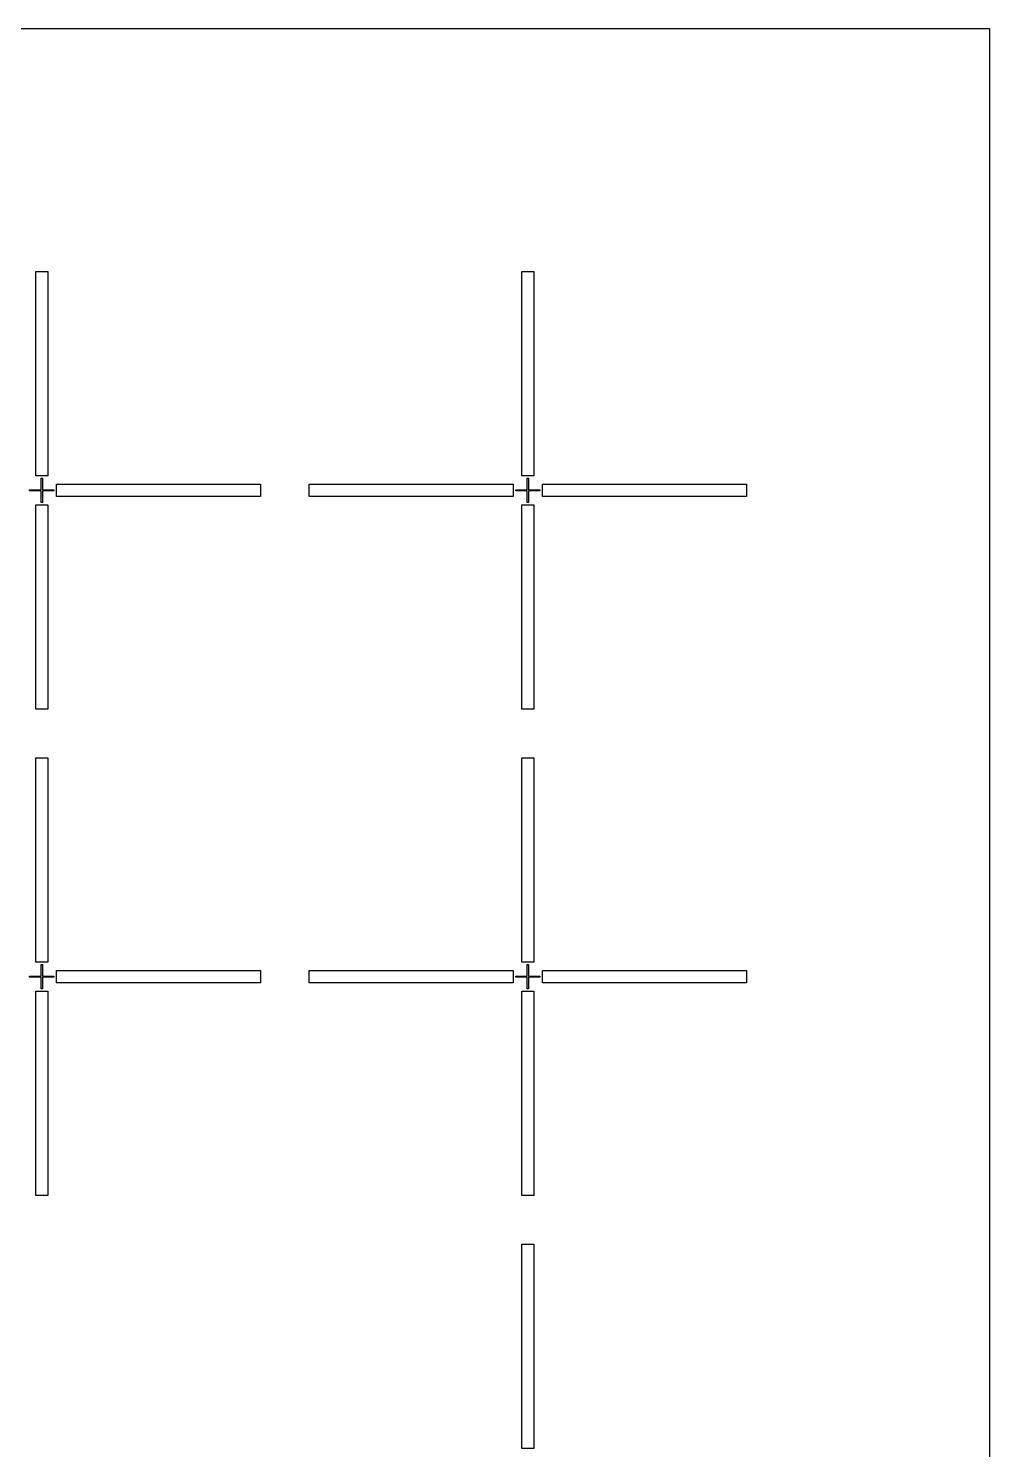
# Model space of a CAD drawing. Extents: x 0 to 6000, y 0 to 6000.
# Drawn here: x 5604 to 6000, y 5416 to 6000 of the extents above; entities that cross this region are included whole.
import ezdxf

# ---------------------------------------------------------------- set-up
doc = ezdxf.new("R2010")
doc.units = 0
doc.header["$MEASUREMENT"] = 0
doc.layers.add('L0D0', color=1, linetype='CONTINUOUS')
doc.layers.add('L1D0', color=6, linetype='CONTINUOUS')

msp = doc.modelspace()

# ---------------------------------------------------------------- linework, layer by layer
at = {"layer": 'L0D0'}
msp.add_lwpolyline([(0, 0), (0, 6000), (6000, 6000), (6000, 0)], close=True, dxfattribs=at)
at = {"layer": 'L1D0'}
for points in [[(5607.5, 5816), (5607.5, 5900), (5612.5, 5900), (5612.5, 5816)], [(5807.5, 5816), (5807.5, 5900), (5812.5, 5900), (5812.5, 5816)], [(5609.75, 5805), (5609.75, 5809.75), (5605, 5809.75), (5605, 5810.25), (5609.75, 5810.25), (5609.75, 5815), (5610.25, 5815), (5610.25, 5810.25), (5615, 5810.25), (5615, 5809.75), (5610.25, 5809.75), (5610.25, 5805)], [(5616, 5807.5), (5616, 5812.5), (5700, 5812.5), (5700, 5807.5)], [(5720, 5807.5), (5720, 5812.5), (5804, 5812.5), (5804, 5807.5)], [(5809.75, 5805), (5809.75, 5809.75), (5805, 5809.75), (5805, 5810.25), (5809.75, 5810.25), (5809.75, 5815), (5810.25, 5815), (5810.25, 5810.25), (5815, 5810.25), (5815, 5809.75), (5810.25, 5809.75), (5810.25, 5805)], [(5816, 5807.5), (5816, 5812.5), (5900, 5812.5), (5900, 5807.5)], [(5607.5, 5720), (5607.5, 5804), (5612.5, 5804), (5612.5, 5720)], [(5807.5, 5720), (5807.5, 5804), (5812.5, 5804), (5812.5, 5720)], [(5607.5, 5616), (5607.5, 5700), (5612.5, 5700), (5612.5, 5616)], [(5807.5, 5616), (5807.5, 5700), (5812.5, 5700), (5812.5, 5616)], [(5609.75, 5605), (5609.75, 5609.75), (5605, 5609.75), (5605, 5610.25), (5609.75, 5610.25), (5609.75, 5615), (5610.25, 5615), (5610.25, 5610.25), (5615, 5610.25), (5615, 5609.75), (5610.25, 5609.75), (5610.25, 5605)], [(5616, 5607.5), (5616, 5612.5), (5700, 5612.5), (5700, 5607.5)], [(5720, 5607.5), (5720, 5612.5), (5804, 5612.5), (5804, 5607.5)], [(5809.75, 5605), (5809.75, 5609.75), (5805, 5609.75), (5805, 5610.25), (5809.75, 5610.25), (5809.75, 5615), (5810.25, 5615), (5810.25, 5610.25), (5815, 5610.25), (5815, 5609.75), (5810.25, 5609.75), (5810.25, 5605)], [(5816, 5607.5), (5816, 5612.5), (5900, 5612.5), (5900, 5607.5)], [(5607.5, 5520), (5607.5, 5604), (5612.5, 5604), (5612.5, 5520)], [(5807.5, 5520), (5807.5, 5604), (5812.5, 5604), (5812.5, 5520)], [(5807.5, 5416), (5807.5, 5500), (5812.5, 5500), (5812.5, 5416)]]:
    msp.add_lwpolyline(points, close=True, dxfattribs=at)

doc.saveas('drawing.dxf')
